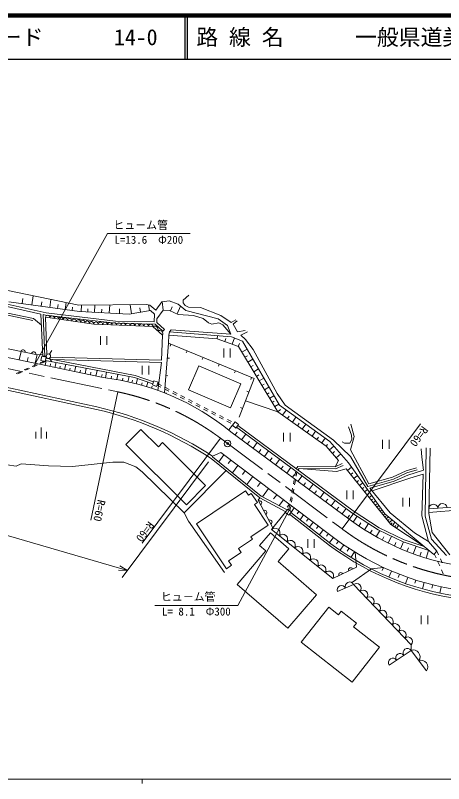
# Model space of a CAD drawing. Units: millimetres, scale not verified. Extents: x 40000 to 680000, y 20000 to 380000.
# Drawn here: x 138932 to 237017, y 204000 to 380000 of the extents above; entities that cross this region are included whole.
import ezdxf
from ezdxf.enums import TextEntityAlignment as Align

# ---------------------------------------------------------------- set-up
doc = ezdxf.new("R2010")
doc.units = ezdxf.units.MM
doc.header["$LTSCALE"] = 1000
doc.header["$PDMODE"] = 32
doc.header["$PDSIZE"] = 500
doc.linetypes.add('CHAIN', pattern=[18.5, 12, -1.5, 3.5, -1.5])
for name, color, linetype, lineweight in [('M-BGD', 7, 'Continuous', 13), ('M-BMK', 2, 'CHAIN', 13), ('M-BMK-SRVR', 3, 'Continuous', 13), ('M-STR-HTXT', 7, 'Continuous', 13), ('M-TTL', 2, 'Continuous', 140), ('M-TTL-BAND', 7, 'Continuous', 13), ('M-TTL-LINE', 7, 'Continuous', 25)]:
    doc.layers.add(name, color=color, linetype=linetype, lineweight=lineweight)
doc.layers.add('M-TTL-TXT', color=7, linetype='Continuous')
doc.styles.add('ＭＳ ゴシック', font='')
doc.styles.get('ＭＳ ゴシック').set_extended_font_data('MS Gothic')

msp = doc.modelspace()

# ---------------------------------------------------------------- linework, layer by layer
at = {"layer": 'M-BGD'}
for p, q in [((120319, 320426), (153474, 313594)), ((144787, 311579), (116862, 317741)), ((145948, 311835), (117060, 318209)), ((120625, 315285), (143068, 310567)), ((140480, 313957), (140645, 315164)), ((142732, 313649), (143019, 315749)), ((177396, 314790), (178670, 315925)), ((120522, 314796), (142965, 310077)), ((137422, 314375), (153611, 312163)), ((144832, 313362), (144975, 314412)), ((146789, 313095), (147039, 314920)), ((148615, 312845), (148740, 313758)), ((150317, 312613), (150534, 314200)), ((153474, 313594), (169000, 313738)), ((154032, 312140), (154110, 313600)), ((157044, 311980), (157132, 313628)), ((160445, 311798), (160544, 313660)), ((165546, 311644), (165191, 313703)), ((169758, 313612), (169000, 313738)), ((169663, 312353), (169437, 313665)), ((171130, 312431), (169758, 313612)), ((171130, 312431), (172453, 314412)), ((172453, 314412), (174127, 314641)), ((172550, 314426), (172814, 312491)), ((174127, 314641), (176239, 313804)), ((175968, 311624), (176764, 313382)), ((176239, 313804), (177971, 312414)), ((177341, 314180), (177396, 314790)), ((177839, 313543), (177341, 314180)), ((178615, 313155), (177839, 313543)), ((144787, 311579), (145198, 301853)), ((145948, 311835), (161876, 309975)), ((151905, 312396), (152013, 313190)), ((153611, 312163), (165023, 311554)), ((155492, 312062), (155531, 312792)), ((158693, 311892), (158737, 312716)), ((162761, 311674), (162818, 312750)), ((165023, 311554), (169863, 312387)), ((167605, 311998), (167427, 313028)), ((169863, 312387), (170796, 311537)), ((170796, 311537), (170732, 309795)), ((172814, 312491), (171349, 310455)), ((174222, 312414), (172814, 312491)), ((176239, 311501), (174222, 312414)), ((174837, 313258), (174460, 312307)), ((177971, 312414), (185411, 310493)), ((181329, 313072), (178615, 313155)), ((186011, 311272), (181329, 313072)), ((159033, 297018), (92497, 311053)), ((143068, 310567), (144926, 309054)), ((145864, 311341), (145292, 311468)), ((145292, 311468), (145703, 301746)), ((146126, 302253), (145810, 310862)), ((156865, 309287), (145810, 310862)), ((145864, 311341), (161842, 309475)), ((161876, 309975), (170732, 309795)), ((171349, 310455), (171319, 309656)), ((179702, 311235), (176239, 311501)), ((181967, 310550), (179702, 311235)), ((183185, 309560), (181967, 310550)), ((185411, 310493), (187504, 308951)), ((188365, 309610), (186011, 311272)), ((189446, 310274), (188365, 309610)), ((188836, 309249), (189695, 310025)), ((143632, 302336), (112712, 308423)), ((170434, 308734), (156865, 309287)), ((161842, 309475), (170979, 309290)), ((172645, 306717), (170434, 308734)), ((170979, 309290), (172724, 307666)), ((171319, 309656), (173065, 308032)), ((173065, 308032), (172724, 307666)), ((183965, 309256), (183185, 309560)), ((185506, 309579), (183965, 309256)), ((186458, 309104), (185506, 309579)), ((188246, 306991), (186458, 309104)), ((187504, 308951), (188246, 306991)), ((189833, 307532), (188836, 309249)), ((158392, 306492), (158392, 304492)), ((159892, 306492), (159892, 304492)), ((172645, 306717), (172434, 301000)), ((174067, 306762), (174003, 304891)), ((174067, 306762), (174260, 307498)), ((185183, 305886), (174067, 306762)), ((174260, 307498), (174622, 307962)), ((174260, 307498), (188429, 306360)), ((174622, 307962), (188246, 306991)), ((185242, 306616), (185183, 305886)), ((188429, 306360), (190940, 305365)), ((191579, 307781), (189833, 307532)), ((190580, 306700), (192117, 307505)), ((191654, 305749), (190580, 306700)), ((173057, 293514), (174003, 304891)), ((174003, 304891), (193638, 296810)), ((174542, 304669), (174352, 304207)), ((190034, 304134), (185183, 305886)), ((186884, 305272), (187143, 305990)), ((188584, 304658), (189102, 306093)), ((189977, 304155), (190228, 304851)), ((190940, 305365), (199423, 290675)), ((193361, 303431), (191654, 305749)), ((139820, 301071), (140228, 303006)), ((146753, 302358), (147253, 303224)), ((178241, 303147), (178051, 302685)), ((186641, 303652), (186641, 301652)), ((188141, 303652), (188141, 301652)), ((199062, 289178), (190034, 304134)), ((190810, 302849), (191984, 303558)), ((198923, 293405), (193361, 303431)), ((141640, 300687), (141832, 301597)), ((143461, 300303), (143887, 302323)), ((145181, 302257), (143632, 302336)), ((144801, 300914), (145008, 301893)), ((146003, 301925), (145003, 301925)), ((145008, 301893), (145986, 301686)), ((145780, 300708), (145986, 301686)), ((145935, 301442), (166337, 297490)), ((146753, 301492), (147253, 300626)), ((172434, 301000), (146930, 301664)), ((172421, 300500), (147436, 301151)), ((173720, 301487), (174218, 301445)), ((181940, 301625), (181750, 301162)), ((191505, 301698), (192070, 302039)), ((192187, 300568), (193317, 301250)), ((142781, 299581), (143694, 299989)), ((143111, 299510), (144024, 299918)), ((144597, 300063), (144687, 300491)), ((144607, 300398), (145520, 300806)), ((144801, 300914), (145780, 300708)), ((144937, 300326), (145850, 300734)), ((145733, 299823), (145965, 300927)), ((145832, 300953), (166209, 297005)), ((146869, 299584), (146987, 300145)), ((148005, 299344), (148246, 300485)), ((149099, 299113), (149215, 299660)), ((150215, 298878), (150455, 300015)), ((151352, 298638), (151472, 299206)), ((152510, 298394), (152760, 299574)), ((167995, 299691), (167995, 297691)), ((169495, 299691), (169495, 297691)), ((172421, 300500), (171528, 294087)), ((180947, 299743), (178581, 294224)), ((180947, 299743), (190585, 295613)), ((185639, 300102), (185449, 299640)), ((192856, 299460), (193399, 299788)), ((139129, 297949), (140042, 298357)), ((139459, 297878), (140372, 298286)), ((140955, 298765), (141868, 299173)), ((141285, 298694), (142198, 299102)), ((153691, 298144), (153816, 298735)), ((154895, 297891), (155153, 299117)), ((156121, 297632), (156251, 298245)), ((157371, 297368), (157640, 298642)), ((158645, 297100), (158779, 297736)), ((159543, 296929), (159772, 298252)), ((162178, 296559), (162384, 297746)), ((166337, 297490), (170578, 296051)), ((173388, 297501), (173886, 297459)), ((189338, 298580), (189148, 298117)), ((193512, 298373), (194599, 299029)), ((194156, 297306), (194679, 297622)), ((129144, 295862), (157493, 289729)), ((129275, 296447), (157620, 290315)), ((160878, 296770), (160980, 297361)), ((163447, 296322), (163546, 296889)), ((164711, 296056), (164975, 297244)), ((165638, 295842), (165778, 296426)), ((166209, 297005), (170414, 295579)), ((166580, 295607), (166920, 296764)), ((167808, 295276), (167960, 295796)), ((168976, 294933), (169279, 295964)), ((170332, 295342), (170660, 296287)), ((171605, 295959), (170660, 296287)), ((171277, 295014), (171605, 295959)), ((193638, 296810), (190166, 287950)), ((193037, 297057), (192847, 296595)), ((194787, 296260), (195833, 296892)), ((170090, 294580), (170235, 295075)), ((171277, 295014), (170332, 295342)), ((171374, 295296), (172264, 294839)), ((171507, 295677), (172396, 295220)), ((173153, 294382), (174043, 293925)), ((173286, 294763), (174175, 294306)), ((178581, 294224), (188219, 290093)), ((190585, 295613), (188219, 290093)), ((195406, 295234), (195910, 295538)), ((196014, 294228), (197021, 294835)), ((162431, 293746), (156239, 264392)), ((173057, 293514), (173555, 293473)), ((174932, 293468), (175822, 293011)), ((175065, 293849), (175954, 293392)), ((176711, 292554), (177601, 292097)), ((176844, 292935), (177733, 292478)), ((192415, 293690), (191950, 293873)), ((196610, 293240), (197094, 293532)), ((197195, 292271), (198163, 292856)), ((200753, 290673), (198923, 293405)), ((178490, 291640), (179380, 291183)), ((178623, 292021), (179512, 291564)), ((180269, 290726), (181158, 290269)), ((180402, 291107), (181291, 290650)), ((191639, 291710), (199062, 289178)), ((197768, 291321), (198234, 291603)), ((198331, 290389), (199263, 290952)), ((210934, 282386), (199423, 290675)), ((211803, 282721), (200753, 290673)), ((182048, 289812), (182937, 289355)), ((182180, 290193), (183070, 289736)), ((183827, 288898), (184716, 288441)), ((183959, 289279), (184849, 288822)), ((190956, 289966), (190490, 290149)), ((199062, 289178), (199686, 289693)), ((199062, 289178), (210133, 281309)), ((200937, 289585), (200108, 288434)), ((185606, 287984), (186495, 287527)), ((185738, 288365), (186628, 287908)), ((187385, 287070), (188274, 286613)), ((187517, 287451), (188407, 286994)), ((201250, 287623), (201656, 288194)), ((202392, 286811), (203203, 287953)), ((144833, 283096), (144833, 285596)), ((167699, 285152), (164265, 281697)), ((171683, 281193), (167699, 285152)), ((187788, 285014), (188650, 286094)), ((188650, 286094), (189274, 286875)), ((188650, 286094), (189431, 285469)), ((189274, 286875), (190055, 286251)), ((189431, 285469), (190055, 286251)), ((189587, 285665), (215990, 266063)), ((189900, 286056), (216275, 266474)), ((203526, 286005), (203927, 286569)), ((204654, 285203), (205456, 286331)), ((213746, 262363), (231691, 286403)), ((215237, 285728), (215936, 283855)), ((216551, 283492), (215740, 286371)), ((143583, 283096), (143583, 284596)), ((146083, 283096), (146083, 284596)), ((188292, 284601), (215395, 264572)), ((189265, 283882), (189746, 284533)), ((190761, 282776), (191724, 284079)), ((200354, 284371), (200354, 282371)), ((201854, 284371), (201854, 282371)), ((205775, 284406), (206171, 284963)), ((206889, 283615), (207681, 284729)), ((207996, 282828), (208387, 283378)), ((215684, 280473), (216551, 283492)), ((215936, 283855), (215992, 282821)), ((164265, 281697), (178159, 267887)), ((185938, 283119), (167993, 259079)), ((172599, 282115), (171683, 281193)), ((182510, 272265), (172599, 282115)), ((192064, 281814), (192545, 282465)), ((193363, 280853), (194321, 282150)), ((209097, 282045), (209879, 283146)), ((210133, 281309), (210426, 281721)), ((215199, 277506), (210934, 282386)), ((215682, 278940), (211803, 282721)), ((214287, 282011), (213784, 282290)), ((215516, 281983), (214287, 282011)), ((215992, 282821), (215516, 281983)), ((223035, 282727), (223035, 280727)), ((224535, 282727), (224535, 280727)), ((185986, 279840), (184108, 278995)), ((185986, 279840), (210898, 261056)), ((194660, 279895), (195139, 280543)), ((195954, 278939), (196908, 280230)), ((210133, 281309), (212958, 278013)), ((211870, 281315), (210874, 280444)), ((211543, 279663), (212055, 280101)), ((219850, 272650), (215684, 280473)), ((231899, 280731), (232006, 278815)), ((232819, 265300), (233038, 280942)), ((233910, 280849), (233598, 265892)), ((139153, 276710), (128233, 278313)), ((194957, 269472), (183777, 278494)), ((184108, 278995), (184091, 278884)), ((195234, 269891), (184091, 278884)), ((186699, 279302), (185516, 277733)), ((188267, 278120), (187676, 277336)), ((197244, 277985), (197721, 278631)), ((198533, 277033), (199482, 278318)), ((212420, 278641), (213442, 279517)), ((219683, 272082), (215682, 278940)), ((232006, 278815), (232413, 275808)), ((140285, 277229), (139153, 276710)), ((146558, 276804), (140285, 277229)), ((151982, 276663), (146558, 276804)), ((161250, 277653), (151982, 276663)), ((163797, 277653), (161250, 277653)), ((166486, 276568), (163797, 277653)), ((167948, 275436), (166486, 276568)), ((189888, 276898), (188626, 275224)), ((199818, 276084), (200293, 276726)), ((201100, 275136), (202046, 276415)), ((203246, 276147), (203648, 276689)), ((203648, 276689), (212148, 276590)), ((212958, 278013), (212148, 276590)), ((212148, 276590), (213789, 277339)), ((212254, 276089), (213997, 276884)), ((214976, 275749), (215917, 276504)), ((215199, 277506), (223587, 265793)), ((228439, 275640), (230820, 276367)), ((177628, 266026), (167948, 275436)), ((177628, 266026), (187183, 275745)), ((191563, 275636), (190932, 274799)), ((202379, 274190), (202852, 274830)), ((203147, 275598), (202969, 274614)), ((203416, 275398), (203238, 274414)), ((203647, 275849), (203898, 276186)), ((203898, 276186), (212254, 276089)), ((212474, 275479), (203898, 276186)), ((214664, 276139), (212474, 275479)), ((224922, 263355), (214664, 276139)), ((215731, 274809), (216201, 275186)), ((216444, 273920), (217285, 274594)), ((225344, 274235), (228439, 275640)), ((225517, 273765), (228616, 275172)), ((225691, 273294), (228793, 274703)), ((228616, 275172), (230966, 275889)), ((228793, 274703), (232413, 275808)), ((229310, 273973), (232345, 274870)), ((232345, 274870), (232019, 265357)), ((193294, 274332), (191946, 272544)), ((195081, 272985), (194408, 272091)), ((202792, 273629), (202615, 272645)), ((203061, 273430), (202884, 272446)), ((203656, 273247), (204597, 274521)), ((204930, 272306), (205401, 272942)), ((217119, 273080), (217539, 273417)), ((217756, 272286), (218506, 272888)), ((219683, 272082), (225517, 273765)), ((219850, 272650), (225344, 274235)), ((220128, 271689), (225691, 273294)), ((220633, 271071), (229310, 273973)), ((178159, 267887), (182510, 272265)), ((180395, 263547), (191671, 271048)), ((191671, 271048), (192321, 270071)), ((196929, 271593), (195528, 269734)), ((202437, 271661), (202260, 270677)), ((202706, 271462), (202529, 270477)), ((206201, 271366), (207138, 272635)), ((207469, 270429), (207938, 271063)), ((214815, 271144), (214815, 269144)), ((216315, 271144), (216315, 269144)), ((218358, 271535), (218733, 271836)), ((218927, 270826), (219598, 271364)), ((224746, 266037), (220128, 271689)), ((192321, 270071), (192967, 270501)), ((192967, 270501), (194356, 268414)), ((194533, 268927), (194957, 269472)), ((200896, 266296), (194957, 269472)), ((201201, 266700), (195234, 269891)), ((198787, 270192), (198087, 269262)), ((202082, 269693), (201905, 268709)), ((202351, 269493), (202174, 268509)), ((208734, 269494), (209667, 270757)), ((219465, 270155), (219800, 270424)), ((219974, 269522), (220573, 270002)), ((227669, 269499), (227669, 267499)), ((229169, 269499), (229169, 267499)), ((267050, 269629), (233620, 266927)), ((194356, 268414), (193687, 267968)), ((193687, 267968), (196837, 263232)), ((197931, 262590), (194533, 268927)), ((200356, 269010), (199358, 267686)), ((201680, 268012), (201181, 267350)), ((201728, 267725), (201551, 266742)), ((201997, 267525), (201819, 266541)), ((209997, 268561), (210463, 269192)), ((211257, 267630), (212185, 268887)), ((220454, 268923), (220754, 269163)), ((220908, 268357), (221443, 268786)), ((221338, 267822), (221605, 268036)), ((221744, 267316), (222221, 267699)), ((269418, 269018), (233603, 266123)), ((178556, 264104), (177628, 266026)), ((200746, 266097), (197611, 262190)), ((201348, 266895), (200746, 266097)), ((200746, 266097), (201544, 265495)), ((201348, 266895), (202146, 266293)), ((202146, 266293), (201544, 265495)), ((211207, 258954), (201998, 266092)), ((202798, 267170), (202140, 266297)), ((203869, 266362), (203466, 265826)), ((212514, 266701), (212978, 267330)), ((214698, 267022), (213770, 265772)), ((215990, 266063), (222018, 262179)), ((216275, 266474), (222263, 262616)), ((222127, 266838), (222366, 267030)), ((222489, 266386), (222916, 266729)), ((222832, 265959), (223046, 266131)), ((223175, 265532), (223555, 265837)), ((223587, 265793), (234742, 256456)), ((230309, 261454), (224746, 266037)), ((233598, 265892), (234377, 261530)), ((186838, 252377), (178556, 264104)), ((210901, 258559), (201692, 265696)), ((204956, 265543), (204126, 264442)), ((206057, 264714), (205642, 264163)), ((215027, 264844), (215489, 265468)), ((216283, 263913), (217245, 265254)), ((223517, 265105), (223745, 265288)), ((223860, 264679), (224400, 265112)), ((224202, 264252), (224515, 264503)), ((224545, 263825), (225256, 264395)), ((232019, 265357), (233536, 259457)), ((234253, 260034), (232819, 265300)), ((187252, 253239), (180395, 263547)), ((196837, 263232), (192835, 260570)), ((207172, 263873), (206320, 262742)), ((208303, 263020), (207877, 262455)), ((217566, 263020), (218043, 263726)), ((218872, 262162), (219795, 263611)), ((222263, 262616), (227942, 259850)), ((225209, 263782), (224888, 263398)), ((232550, 258290), (224922, 263355)), ((225334, 263081), (225867, 263884)), ((225790, 262778), (226040, 263154)), ((226246, 262476), (226712, 263177)), ((192835, 260570), (193220, 259992)), ((197328, 261431), (194846, 258549)), ((201567, 257779), (197328, 261431)), ((211663, 250965), (197611, 262190)), ((209450, 262156), (208574, 260995)), ((210612, 261281), (210174, 260700)), ((210898, 261056), (212101, 260159)), ((220202, 261341), (220636, 262065)), ((221553, 260555), (222370, 262007)), ((222018, 262179), (227752, 259387)), ((222925, 259807), (223330, 260575)), ((224318, 259097), (225098, 260679)), ((233536, 259457), (230309, 261454)), ((234377, 261530), (238428, 256388)), ((193220, 259992), (190003, 257852)), ((205878, 260024), (205878, 258024)), ((207378, 260024), (207378, 258024)), ((210858, 259224), (211772, 260404)), ((212514, 258945), (212963, 259567)), ((225729, 258425), (226094, 259221)), ((227157, 257792), (227827, 259361)), ((227752, 259387), (233609, 257404)), ((227942, 259850), (232550, 258290)), ((235439, 257289), (233536, 259457)), ((237649, 256232), (234253, 260034)), ((196299, 257297), (189695, 249632)), ((190003, 257852), (190609, 256941)), ((194846, 258549), (196299, 257297)), ((199084, 254898), (201567, 257779)), ((213285, 257467), (214134, 258703)), ((214933, 257266), (215343, 257894)), ((215780, 255838), (216570, 257113)), ((216730, 257015), (217079, 253608)), ((228603, 257198), (228934, 258036)), ((230064, 256644), (230699, 258389)), ((231540, 256129), (231836, 257017)), ((233030, 255656), (233564, 257419)), ((234742, 256456), (235439, 257289)), ((235439, 257289), (235853, 256378)), ((190609, 256941), (187745, 255036)), ((234869, 256608), (235283, 255698)), ((236267, 255468), (236681, 254558)), ((188423, 254018), (187252, 253239)), ((187745, 255036), (188423, 254018)), ((207931, 247276), (199084, 254898)), ((217079, 253608), (211663, 250965)), ((223229, 253522), (220484, 253189)), ((222913, 252841), (223229, 253522)), ((235697, 254788), (236111, 253877)), ((220484, 253189), (216121, 250163)), ((224468, 251329), (225056, 252709)), ((226637, 251256), (226908, 251955)), ((236525, 252967), (236939, 252057)), ((228286, 249846), (228784, 251260)), ((230454, 249911), (230681, 250626)), ((232189, 248608), (232597, 250052)), ((189695, 249632), (201327, 239611)), ((216402, 249600), (212734, 247986)), ((229609, 235807), (216402, 249600)), ((234349, 248812), (234530, 249540)), ((236164, 247623), (236478, 249089)), ((201327, 239611), (207931, 247276)), ((204421, 236408), (210715, 244406)), ((210715, 244406), (212906, 242682)), ((212906, 242682), (213549, 243499)), ((213549, 243499), (217034, 240756)), ((231874, 242519), (231874, 240519)), ((233374, 242519), (233374, 240519)), ((217034, 240756), (216392, 239939)), ((216392, 239939), (222338, 235260)), ((204421, 236408), (216044, 227262)), ((222338, 235260), (216044, 227262)), ((229560, 234535), (224547, 231176)), ((229560, 234535), (229609, 235807)), ((233081, 229840), (229560, 234535))]:
    msp.add_line(p, q, dxfattribs=at)
msp.add_circle((146503, 301925), 500, dxfattribs=at)
for centre, radius, start, end in [((146311, 310783), 508, 352.74439, 171.03551), ((147316, 310640), 508, 352.74439, 171.03551), ((148321, 310497), 508, 352.74439, 171.03551), ((149326, 310354), 508, 352.74439, 171.03551), ((150331, 310210), 508, 352.74439, 171.03551), ((151336, 310067), 508, 352.74439, 171.03551), ((152341, 309924), 508, 352.74439, 171.03551), ((153346, 309781), 508, 352.74439, 171.03551), ((154351, 309638), 508, 352.74439, 171.03551), ((155356, 309494), 508, 352.74439, 171.03551), ((156361, 309351), 508, 352.74439, 171.03551), ((157386, 309243), 523, 0.11746, 175.21743), ((158429, 309201), 523, 0.11746, 175.21743), ((159473, 309158), 523, 0.11746, 175.21743), ((160517, 309116), 523, 0.11746, 175.21743), ((161561, 309073), 523, 0.11746, 175.21743), ((162605, 309031), 523, 0.11746, 175.21743), ((163649, 308988), 523, 0.11746, 175.21743), ((164692, 308946), 523, 0.11746, 175.21743), ((165736, 308903), 523, 0.11746, 175.21743), ((166780, 308861), 523, 0.11746, 175.21743), ((167824, 308818), 523, 0.11746, 175.21743), ((168868, 308776), 523, 0.11746, 175.21743), ((169912, 308733), 523, 0.11746, 175.21743), ((170820, 308047), 788, 335.97541, 119.26369), ((171925, 307038), 788, 335.97541, 119.26369), ((140689, 302915), 500, 348.8635, 168.8635), ((143141, 302433), 500, 348.8635, 168.8635), ((152423, 240738), 56667, 50.72563, 83.30079), ((139658, 211635), 80104, 56.57993, 77.1335), ((139658, 211635), 80704, 56.57993, 77.14061), ((194860, 268318), 500, 298.19799, 118.19799), ((234669, 266963), 1049, 7.24838, 181.99396), ((236758, 267132), 1049, 7.24838, 181.99396), ((196041, 266115), 500, 298.19799, 118.19799), ((197223, 263912), 500, 298.19799, 118.19799), ((249636, 310444), 57250, 233.26027, 295.52128), ((198411, 261391), 1131, 327.68288, 135.08442), ((200168, 259988), 1131, 327.68288, 135.08442), ((201925, 258585), 1131, 327.68288, 135.08442), ((249636, 310444), 64250, 233.26027, 295.52128), ((249636, 310444), 62750, 233.26027, 295.52128), ((203681, 257182), 1131, 327.68288, 135.08442), ((249636, 310444), 64750, 233.26027, 295.52128), ((205438, 255779), 1131, 327.68288, 135.08442), ((207194, 254376), 1131, 327.68288, 135.08442), ((208951, 252973), 1131, 327.68288, 135.08442), ((215731, 252950), 500, 26.0079, 206.0079), ((210708, 251570), 1131, 327.68288, 135.08442), ((213484, 251854), 500, 26.0079, 206.0079), ((215486, 249195), 1002, 23.86059, 203.6384), ((213652, 248388), 1002, 23.86059, 203.6384), ((217092, 248792), 1063, 317.03905, 130.47022), ((218559, 247259), 1063, 317.03905, 130.47022), ((220027, 245727), 1063, 317.03905, 130.47022), ((221494, 244194), 1063, 317.03905, 130.47022), ((222961, 242661), 1063, 317.03905, 130.47022), ((224429, 241129), 1063, 317.03905, 130.47022), ((225896, 239596), 1063, 317.03905, 130.47022), ((227364, 238064), 1063, 317.03905, 130.47022), ((228831, 236531), 1063, 317.03905, 130.47022), ((228727, 233971), 1006, 34.15226, 213.50471), ((230066, 233081), 1540, 324.53652, 109.20327), ((225386, 231731), 1006, 34.15226, 213.50471), ((227056, 232851), 1006, 34.15226, 213.50471), ((231827, 230733), 1540, 324.53652, 109.20327)]:
    msp.add_arc(centre, radius, start, end, dxfattribs=at)
at = {"layer": 'M-BMK'}
for p, q in [((92715, 308452), (162431, 293746)), ((185938, 283119), (213746, 262363))]:
    msp.add_line(p, q, dxfattribs=at)
for centre, start, end in [((150047, 235038), 53.26027, 78.08873), ((249636, 310444), 233.26027, 296.81054)]:
    msp.add_arc(centre, 60000, start, end, dxfattribs=at)
at = {"layer": 'M-BMK-SRVR'}
msp.add_circle((187541, 281923), 750, dxfattribs=at)
msp.add_point((187541, 281923), dxfattribs=at)
at = {"layer": 'M-STR-HTXT'}
for p, q in [((160000, 330000), (143222, 299779)), ((160000, 330000), (179000, 330000)), ((183151, 277714), (163385, 251233)), ((164581, 252836), (103391, 270641)), ((189892, 244843), (201656, 266663)), ((164581, 252836), (162871, 253873)), ((162581, 252879), (164581, 252836)), ((170892, 244843), (189892, 244843))]:
    msp.add_line(p, q, dxfattribs=at)
at = {"layer": 'M-TTL'}
msp.add_line((680000, 380000), (40000, 380000), dxfattribs=at)
at = {"layer": 'M-TTL-BAND'}
for p, q in [((40000, 205000), (579000, 205000)), ((168000, 205000), (168000, 204000))]:
    msp.add_line(p, q, dxfattribs=at)
at = {"layer": 'M-TTL-LINE'}
for p, q in [((177750, 380000), (177750, 370000)), ((178250, 380000), (178250, 370000)), ((40000, 370000), (680000, 370000))]:
    msp.add_line(p, q, dxfattribs=at)

# ---------------------------------------------------------------- texts
at = {"layer": 'M-BGD', "style": 'ＭＳ ゴシック'}
for rotation, p in [(233.26, (231691, 286403)), (258.089, (157271, 269284)), (233.26, (168980, 264581))]:
    msp.add_text('R=60', height=1833, rotation=rotation, dxfattribs=at).set_placement(p, align=Align.BOTTOM_LEFT)
at = {"layer": 'M-STR-HTXT', "style": 'ＭＳ ゴシック'}
for p in [(161375, 330500), (172267, 245343)]:
    msp.add_text('ヒュ－ム管', height=1833, dxfattribs=at).set_placement(p, align=Align.BOTTOM_LEFT)
for s, p in [('L=13.6\u3000Φ200', (169500, 329500)), ('L= 8.1\u3000Φ300', (180392, 244343))]:
    msp.add_text(s, height=1833, dxfattribs=at).set_placement(p, align=Align.TOP_CENTER)
at = {"layer": 'M-TTL-TXT', "style": 'ＭＳ ゴシック'}
for s, p in [('図面コード', (120380, 375000)), ('14-0', (161521, 375000)), ('路 線 名', (180380, 375000)), ('一般県道美祢菊川線', (216734, 375000))]:
    msp.add_text(s, height=3666, dxfattribs=at).set_placement(p, align=Align.MIDDLE_LEFT)

doc.saveas('drawing.dxf')
